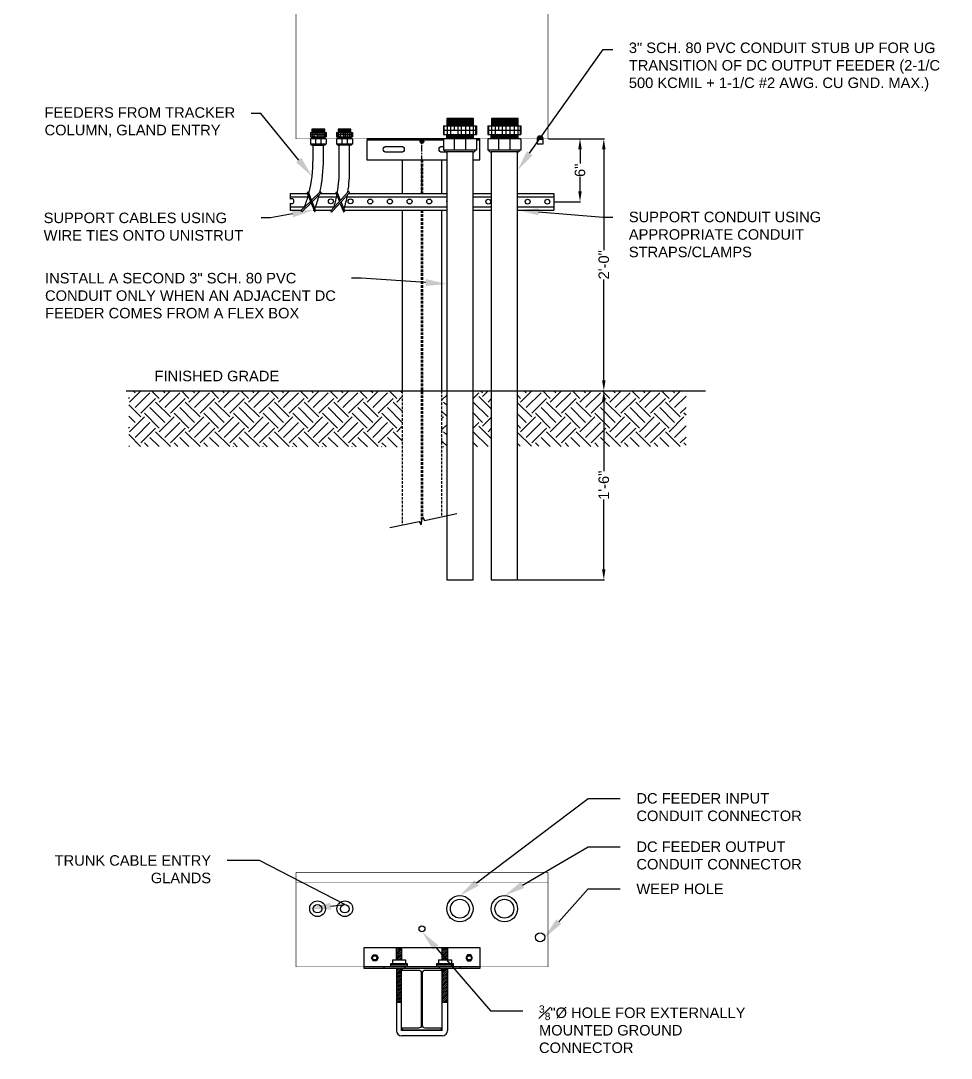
# Model space of a CAD drawing. Header units: feet. Extents: x -496 to 721, y -497 to 166.
# Drawn here: x 11.5 to 100.2, y 8.7 to 107.6 of the extents above; entities that cross this region are included whole.
import ezdxf
from ezdxf import colors
from ezdxf.entities.mleader import LeaderData, LeaderLine
from ezdxf.math import Vec2, Vec3

# ---------------------------------------------------------------- set-up
doc = ezdxf.new("R2010")
doc.units = ezdxf.units.FT
doc.header["$MEASUREMENT"] = 0
for name, pattern in [('CENTER', [2, 1.25, -0.25, 0.25, -0.25]), ('HIDDEN', [0.375, 0.25, -0.125]), ('HIDDEN2', [0.1875, 0.125, -0.0625])]:
    doc.linetypes.add(name, pattern=pattern)
for name, color, linetype in [('Cable Gland', 4, 'Continuous'), ('DC Homerun', 8, 'Continuous'), ('E-COMB-BOX', 42, 'Continuous'), ('E-COND', 3, 'Continuous'), ('E-DETL', 7, 'Continuous'), ('G-ANNO-TEXT', 1, 'Continuous'), ('G-TEXT', 7, 'Continuous'), ('S-BEAM', 7, 'Continuous'), ('S-BOLT', 93, 'Continuous'), ('S-ERTH', 9, 'Continuous'), ('S-POST', 7, 'Continuous'), ('S-STEL-ANGL', 3, 'Continuous'), ('tie wrap', 4, 'Continuous')]:
    doc.layers.add(name, color=color, linetype=linetype)
doc.styles.add('NEI-A', font='arial.ttf')
doc.dimstyles.new('NEI-A', dxfattribs={"dimtxt": 0.1, "dimasz": 0.125, "dimexe": 0.0625, "dimexo": 0.0625, "dimgap": 0.0625, "dimtad": 0, "dimtih": 1, "dimtoh": 1, "dimdec": 4, "dimzin": 3, "dimdsep": 46, "dimlunit": 4, "dimtxsty": 'NEI-A', "dimcen": 0, "dimadec": 0, "dimazin": 0, "dimtfac": 0.75, "dimtdec": 4, "dimtofl": 0, "dimtmove": 0, "dimatfit": 3, "dimfxl": 1, "dimfrac": 1, "dimtolj": 1, "dimtzin": 0, "dimarcsym": 0})

# ---------------------------------------------------------------- blocks, each defined once
blk = doc.blocks.new('BracketAngle_BottomView')
for p, q in [((81.537, 214.544), (70.537, 214.544)), ((72.412, 214.544), (72.412, 214.404)), ((74.412, 214.544), (74.412, 214.404)), ((77.662, 214.544), (77.662, 214.404)), ((79.662, 214.544), (79.662, 214.404))]:
    blk.add_line(p, q)
for points in [[(70.537, 216.404), (81.537, 216.404), (81.537, 214.404), (70.537, 214.404)], [(71.695, 215.678), (71.853, 215.404), (71.695, 215.13), (71.379, 215.13), (71.221, 215.404), (71.379, 215.678)], [(80.379, 215.678), (80.221, 215.404), (80.379, 215.13), (80.695, 215.13), (80.853, 215.404), (80.695, 215.678)]]:
    blk.add_lwpolyline(points, close=True)
for centre in [(71.537, 215.404), (80.537, 215.404)]:
    blk.add_circle(centre, 0.2)
blk = doc.blocks.new('*D39')
at = {"layer": 'Defpoints', "color": 0, "transparency": 16777216}
for p in [(61.735, 96.319), (62.283, 90.319), (64.79, 90.319)]:
    blk.add_point(p, dxfattribs=at)
at = {"layer": 'G-ANNO-TEXT', "color": 0, "lineweight": -2, "transparency": 16777216}
for p, q in [((61.797, 96.319), (64.852, 96.319)), ((64.79, 95.319), (64.79, 93.959)), ((64.79, 91.319), (64.79, 92.679)), ((62.346, 90.319), (64.852, 90.319))]:
    blk.add_line(p, q, dxfattribs=at)
at = {"layer": 'G-ANNO-TEXT', "color": 0, "transparency": 16777216}
for points in [[(64.623, 95.319), (64.956, 95.319), (64.79, 96.319)], [(64.623, 91.319), (64.956, 91.319), (64.79, 90.319)]]:
    blk.add_solid(points, dxfattribs=at)
at = {"layer": 'G-ANNO-TEXT', "color": 0, "transparency": 16777216, "insert": (64.79, 93.319), "char_height": 1, "attachment_point": 5, "rotation": 90, "style": 'NEI-A'}
blk.add_mtext('\\A1;6"', dxfattribs=at)
blk = doc.blocks.new('*D28')
at = {"layer": 'Defpoints', "color": 0, "transparency": 16777216}
for p in [(61.735, 96.319), (58.838, 72.319), (67.057, 72.319)]:
    blk.add_point(p, dxfattribs=at)
at = {"layer": 'G-ANNO-TEXT', "color": 0, "lineweight": -2, "transparency": 16777216}
for p, q in [((61.797, 96.319), (67.119, 96.319)), ((67.057, 95.319), (67.057, 85.719)), ((67.057, 73.319), (67.057, 82.919)), ((58.9, 72.319), (67.119, 72.319))]:
    blk.add_line(p, q, dxfattribs=at)
at = {"layer": 'G-ANNO-TEXT', "color": 0, "transparency": 16777216}
for points in [[(66.89, 95.319), (67.223, 95.319), (67.057, 96.319)], [(66.89, 73.319), (67.223, 73.319), (67.057, 72.319)]]:
    blk.add_solid(points, dxfattribs=at)
at = {"layer": 'G-ANNO-TEXT', "color": 0, "transparency": 16777216, "insert": (67.057, 84.319), "char_height": 1, "attachment_point": 5, "rotation": 90, "style": 'NEI-A'}
blk.add_mtext('\\A1;2\'-0"', dxfattribs=at)
blk = doc.blocks.new('*D40')
at = {"layer": 'Defpoints', "color": 0, "transparency": 16777216}
for p in [(58.838, 72.319), (58.838, 54.319), (67.057, 54.319)]:
    blk.add_point(p, dxfattribs=at)
at = {"layer": 'G-ANNO-TEXT', "color": 0, "lineweight": -2, "transparency": 16777216}
for p, q in [((58.9, 72.319), (67.119, 72.319)), ((67.057, 71.319), (67.057, 64.663)), ((67.057, 55.319), (67.057, 61.974)), ((58.9, 54.319), (67.119, 54.319))]:
    blk.add_line(p, q, dxfattribs=at)
at = {"layer": 'G-ANNO-TEXT', "color": 0, "transparency": 16777216}
for points in [[(66.89, 71.319), (67.223, 71.319), (67.057, 72.319)], [(66.89, 55.319), (67.223, 55.319), (67.057, 54.319)]]:
    blk.add_solid(points, dxfattribs=at)
at = {"layer": 'G-ANNO-TEXT', "color": 0, "transparency": 16777216, "insert": (67.057, 63.319), "char_height": 1, "attachment_point": 5, "rotation": 90, "style": 'NEI-A'}
blk.add_mtext('\\A1;1\'-6"', dxfattribs=at)

msp = doc.modelspace()

# ---------------------------------------------------------------- hatches: boundary and pattern name
at = {"layer": 'S-BOLT'}
h = msp.add_hatch(dxfattribs=at)
h.set_pattern_fill('ANSI31', color=256)
h.set_pattern_definition([(45, (28.2346, 88.43621), (-0.08838835, 0.08838835), [])])
h.paths.add_polyline_path([(47.297, 14.054), (47.797, 14.054), (47.797, 17.296), (47.297, 17.296)])
h.paths.add_polyline_path([(47.797, 19.256), (47.297, 19.256), (47.297, 18.094), (47.797, 18.094)])
h.paths.add_polyline_path([(51.672, 18.092), (52.172, 18.092), (52.172, 19.254), (51.672, 19.254)])
h.paths.add_polyline_path([(52.172, 17.296), (51.672, 17.296), (51.672, 14.054), (52.172, 14.054)])
at = {"layer": 'S-ERTH'}
h = msp.add_hatch(dxfattribs=at)
h.set_pattern_fill('EARTH', color=256, scale=8, angle=45)
h.set_pattern_definition([(45, (59.713, 84.3187), (2e-16, 2.82843), [2, -2]), (45, (59.1827, 84.849), (2e-16, 2.82843), [2, -2]), (45, (58.6523, 85.3793), (2e-16, 2.82843), [2, -2]), (135, (58.6523, 85.7329), (-2.82843, 4e-16), [2, -2]), (135, (59.1827, 86.2632), (-2.82843, 4e-16), [2, -2]), (135, (59.713, 86.7935), (-2.82843, 4e-16), [2, -2])])
h.paths.add_polyline_path([(47.86, 66.959), (47.86, 72.319), (21.802, 72.319), (21.802, 67.009)])
h = msp.add_hatch(dxfattribs=at)
h.set_pattern_fill('EARTH', color=256, scale=8, angle=45)
h.paths.add_polyline_path([(52.095, 72.319), (51.61, 72.319), (51.61, 66.94), (52.095, 66.94)])
h = msp.add_hatch(dxfattribs=at)
h.set_pattern_fill('EARTH', color=256, scale=8, angle=45)
h.paths.add_polyline_path([(56.338, 72.319), (54.604, 72.319), (54.604, 66.968), (56.338, 66.968)])
h = msp.add_hatch(dxfattribs=at)
h.set_pattern_fill('EARTH', color=256, scale=8, angle=45)
h.set_pattern_definition([(45, (102.618, 84.3187), (2e-16, 2.82843), [2, -2]), (45, (102.0877, 84.849), (2e-16, 2.82843), [2, -2]), (45, (101.5573, 85.3793), (2e-16, 2.82843), [2, -2]), (135, (101.5573, 85.7329), (-2.82843, 4e-16), [2, -2]), (135, (102.0877, 86.2632), (-2.82843, 4e-16), [2, -2]), (135, (102.618, 86.7935), (-2.82843, 4e-16), [2, -2])])
h.paths.add_polyline_path([(58.838, 72.319), (58.838, 67.027), (74.89, 67.009), (74.89, 72.319)])

# ---------------------------------------------------------------- linework, layer by layer
at = {"layer": 'Cable Gland'}
for p, q in [((54.152, 98.242), (52.107, 98.119)), ((54.646, 98.206), (52.107, 98.053)), ((54.646, 98.154), (52.107, 98.001)), ((54.646, 98.088), (52.107, 97.935)), ((54.646, 98.022), (52.107, 97.869)), ((54.646, 97.956), (52.107, 97.803)), ((54.646, 97.89), (52.107, 97.737)), ((54.646, 97.569), (54.646, 98.242)), ((58.391, 98.242), (56.346, 98.119)), ((58.885, 98.206), (56.346, 98.053)), ((58.885, 98.154), (56.346, 98.001)), ((58.885, 98.088), (56.346, 97.935)), ((58.885, 98.022), (56.346, 97.869)), ((58.885, 97.956), (56.346, 97.803)), ((58.885, 97.89), (56.346, 97.737)), ((58.885, 97.569), (58.885, 98.242)), ((39.105, 96.917), (40.605, 96.917)), ((39.105, 96.917), (39.105, 96.517)), ((39.125, 96.917), (39.125, 96.517)), ((40.239, 97.239), (39.26, 97.18)), ((40.476, 97.222), (39.26, 97.149)), ((40.476, 97.197), (39.26, 97.124)), ((40.476, 97.165), (39.26, 97.092)), ((40.476, 97.134), (39.26, 97.061)), ((40.476, 97.102), (39.26, 97.029)), ((40.476, 97.071), (39.26, 96.998)), ((40.476, 97.039), (39.26, 96.966)), ((40.476, 97.008), (39.26, 96.935)), ((39.267, 96.917), (39.267, 96.517)), ((39.429, 96.917), (39.429, 96.517)), ((40.476, 96.976), (39.442, 96.914)), ((39.592, 96.917), (39.592, 96.717)), ((39.754, 96.917), (39.754, 96.517)), ((39.916, 96.917), (39.916, 96.517)), ((40.476, 96.945), (40.017, 96.917)), ((40.107, 96.917), (40.107, 96.517)), ((40.299, 96.917), (40.299, 96.517)), ((40.466, 96.917), (40.466, 96.517)), ((40.476, 96.917), (40.476, 97.239)), ((40.569, 96.917), (40.569, 96.517)), ((40.605, 96.917), (40.605, 96.517)), ((41.605, 96.917), (43.105, 96.917)), ((41.605, 96.917), (41.605, 96.517)), ((41.625, 96.917), (41.625, 96.517)), ((42.739, 97.239), (41.76, 97.18)), ((42.976, 97.222), (41.76, 97.149)), ((42.976, 97.197), (41.76, 97.124)), ((42.976, 97.165), (41.76, 97.092)), ((42.976, 97.134), (41.76, 97.061)), ((42.976, 97.102), (41.76, 97.029)), ((42.976, 97.071), (41.76, 96.998)), ((42.976, 97.039), (41.76, 96.966)), ((42.976, 97.008), (41.76, 96.935)), ((41.767, 96.917), (41.767, 96.517)), ((41.929, 96.917), (41.929, 96.517)), ((42.976, 96.976), (41.942, 96.914)), ((42.092, 96.917), (42.092, 96.717)), ((42.254, 96.917), (42.254, 96.517)), ((42.416, 96.917), (42.416, 96.517)), ((42.976, 96.945), (42.517, 96.917)), ((42.607, 96.917), (42.607, 96.517)), ((42.799, 96.917), (42.799, 96.517)), ((42.966, 96.917), (42.966, 96.517)), ((42.976, 96.917), (42.976, 97.239)), ((43.069, 96.917), (43.069, 96.517)), ((43.105, 96.917), (43.105, 96.517)), ((51.782, 97.569), (54.916, 97.569)), ((51.782, 97.569), (51.782, 96.733)), ((51.782, 97.151), (54.916, 97.151)), ((51.823, 97.569), (51.823, 96.733)), ((54.646, 97.824), (52.107, 97.671)), ((54.646, 97.758), (52.107, 97.606)), ((52.121, 97.569), (52.121, 96.733)), ((52.46, 97.569), (52.46, 96.733)), ((54.646, 97.692), (52.486, 97.562)), ((52.799, 97.569), (52.799, 97.151)), ((53.138, 97.569), (53.138, 96.733)), ((53.477, 97.569), (53.477, 96.733)), ((54.646, 97.626), (53.688, 97.569)), ((53.877, 97.569), (53.877, 96.733)), ((54.277, 97.569), (54.277, 96.733)), ((54.627, 97.569), (54.627, 96.733)), ((54.648, 96.319), (54.648, 97.071)), ((54.842, 97.569), (54.842, 96.733)), ((54.916, 97.569), (54.916, 96.733)), ((56.021, 97.569), (59.155, 97.569)), ((56.021, 97.569), (56.021, 96.733)), ((56.021, 97.151), (59.155, 97.151)), ((56.062, 97.569), (56.062, 96.733)), ((58.885, 97.824), (56.346, 97.671)), ((58.885, 97.758), (56.346, 97.606)), ((56.36, 97.569), (56.36, 96.733)), ((56.699, 97.569), (56.699, 96.733)), ((58.885, 97.692), (56.724, 97.562)), ((57.038, 97.569), (57.038, 97.151)), ((57.376, 97.569), (57.376, 96.733)), ((57.716, 97.569), (57.716, 96.733)), ((58.885, 97.626), (57.926, 97.569)), ((58.115, 97.569), (58.115, 96.733)), ((58.515, 97.569), (58.515, 96.733)), ((58.866, 97.569), (58.866, 96.733)), ((58.887, 96.319), (58.887, 97.071)), ((59.081, 97.569), (59.081, 96.733)), ((59.155, 97.569), (59.155, 96.733)), ((39.105, 96.717), (40.605, 96.717)), ((39.105, 96.517), (40.605, 96.517)), ((39.105, 96.319), (39.105, 95.799)), ((40.605, 96.319), (39.105, 96.319)), ((39.551, 96.518), (39.253, 96.5)), ((39.253, 96.319), (39.253, 96.517)), ((40.477, 96.511), (39.253, 96.437)), ((39.939, 96.51), (39.253, 96.468)), ((40.477, 96.479), (39.253, 96.405)), ((40.477, 96.447), (39.253, 96.374)), ((40.477, 96.416), (39.253, 96.342)), ((40.477, 96.384), (39.386, 96.319)), ((39.592, 96.319), (39.592, 95.799)), ((40.477, 96.353), (39.911, 96.319)), ((40.107, 96.319), (40.107, 95.799)), ((40.477, 96.319), (40.477, 96.679)), ((40.605, 96.319), (40.605, 95.799)), ((41.605, 96.717), (43.105, 96.717)), ((41.605, 96.517), (43.105, 96.517)), ((41.605, 96.319), (41.605, 95.799)), ((43.105, 96.319), (41.605, 96.319)), ((42.051, 96.518), (41.753, 96.5)), ((41.753, 96.319), (41.753, 96.517)), ((42.977, 96.511), (41.753, 96.437)), ((42.439, 96.51), (41.753, 96.468)), ((42.977, 96.479), (41.753, 96.405)), ((42.977, 96.447), (41.753, 96.374)), ((42.977, 96.416), (41.753, 96.342)), ((42.977, 96.384), (41.886, 96.319)), ((42.092, 96.319), (42.092, 95.799)), ((42.977, 96.353), (42.411, 96.319)), ((42.607, 96.319), (42.607, 95.799)), ((42.977, 96.319), (42.977, 96.679)), ((43.105, 96.319), (43.105, 95.799)), ((51.782, 96.733), (54.916, 96.733)), ((51.782, 96.319), (51.782, 95.233)), ((54.916, 96.319), (51.782, 96.319)), ((52.715, 96.735), (52.092, 96.698)), ((52.092, 96.319), (52.092, 96.733)), ((54.648, 96.72), (52.092, 96.566)), ((53.525, 96.718), (52.092, 96.632)), ((54.648, 96.654), (52.092, 96.5)), ((54.648, 96.588), (52.092, 96.434)), ((54.648, 96.522), (52.092, 96.368)), ((54.648, 96.456), (52.37, 96.319)), ((52.799, 96.319), (52.799, 95.233)), ((54.648, 96.39), (53.466, 96.319)), ((53.877, 96.319), (53.877, 95.233)), ((54.916, 96.319), (54.916, 95.233)), ((56.021, 96.733), (59.155, 96.733)), ((56.021, 96.319), (56.021, 95.233)), ((59.155, 96.319), (56.021, 96.319)), ((56.954, 96.735), (56.331, 96.698)), ((56.331, 96.319), (56.331, 96.733)), ((58.887, 96.72), (56.331, 96.566)), ((57.764, 96.718), (56.331, 96.632)), ((58.887, 96.654), (56.331, 96.5)), ((58.887, 96.588), (56.331, 96.434)), ((58.887, 96.522), (56.331, 96.368)), ((58.887, 96.456), (56.609, 96.319)), ((57.038, 96.319), (57.038, 95.233)), ((58.887, 96.39), (57.704, 96.319)), ((58.115, 96.319), (58.115, 95.233)), ((59.155, 96.319), (59.155, 95.233)), ((40.605, 95.799), (39.105, 95.799)), ((40.461, 95.724), (39.249, 95.724)), ((43.105, 95.799), (41.605, 95.799)), ((42.961, 95.724), (41.749, 95.724)), ((54.916, 95.233), (51.782, 95.233)), ((54.615, 95.076), (52.084, 95.076)), ((59.155, 95.233), (56.021, 95.233)), ((58.853, 95.076), (56.322, 95.076))]:
    msp.add_line(p, q, dxfattribs=at)
for points in [[(54.646, 98.242), (52.107, 98.242), (52.107, 97.569)], [(58.885, 98.242), (56.346, 98.242), (56.346, 97.569)], [(40.476, 97.239), (39.26, 97.239), (39.26, 96.917)], [(42.976, 97.239), (41.76, 97.239), (41.76, 96.917)]]:
    msp.add_lwpolyline(points, dxfattribs=at)
for centre, radius in [((39.792, 22.976), 0.75), ((42.39, 22.976), 0.75), ((39.792, 22.976), 0.404), ((42.39, 22.976), 0.404)]:
    msp.add_circle(centre, radius, dxfattribs=at)
for centre, radius, start, end in [((39.262, 95.88), 0.157, 211.11236, 265.27652), ((40.44, 95.887), 0.164, 277.1817, 327.77818), ((41.762, 95.88), 0.157, 211.11236, 265.27652), ((42.94, 95.887), 0.164, 277.1817, 327.77818), ((52.111, 95.403), 0.328, 211.11236, 265.27652), ((54.572, 95.416), 0.343, 277.1817, 327.77818), ((56.349, 95.403), 0.328, 211.11236, 265.27652), ((58.81, 95.416), 0.343, 277.1817, 327.77818)]:
    msp.add_arc(centre, radius, start, end, dxfattribs=at)
at = {"layer": 'DC Homerun'}
for points in [[(38.967, 91.12, 0.060293), (39.362, 94.387), (39.362, 95.724), (40.347, 95.724)], [(40.009, 91.227, 0.053486), (40.347, 94.387), (40.347, 95.724)], [(41.674, 91.165, 0.040324), (41.862, 93.494), (41.862, 95.724)], [(42.683, 91.221, 0.036141), (42.847, 93.494), (42.847, 95.724)], [(39.539, 89.664, 0.02615), (39.943, 90.96, 0.02615)], [(42.321, 89.62, 0.026488), (42.638, 90.958, 0.026488)], [(38.539, 89.806, 0.023793), (38.904, 90.888)], [(41.332, 89.754, 0.024802), (41.625, 90.908)]]:
    msp.add_lwpolyline(points, format="xyb", dxfattribs=at)
at = {"layer": 'E-COMB-BOX', "color": 0, "const_width": 0.05}
msp.add_lwpolyline([(37.735, 96.319), (61.735, 96.319), (61.735, 126.319), (37.735, 126.319)], close=True, dxfattribs=at)
for points in [[(61.735, 26.436), (37.735, 26.436)], [(37.735, 17.436), (61.735, 17.436), (61.735, 26.436)], [(61.735, 25.436), (37.735, 25.436)]]:
    msp.add_lwpolyline(points, dxfattribs=at)
at = {"layer": 'E-COMB-BOX', "const_width": 0.05}
msp.add_lwpolyline([(37.735, 26.436), (37.735, 17.436)], dxfattribs=at)
at = {"layer": 'E-COMB-BOX'}
for centre, radius in [((49.735, 21.061), 0.281), ((60.997, 20.252), 0.438)]:
    msp.add_circle(centre, radius, dxfattribs=at)
at = {"layer": 'E-COND', "color": 7, "linetype": 'HIDDEN2'}
for p, q in [((49.575, 96.093), (49.575, 96.186)), ((49.894, 96.093), (49.894, 96.186))]:
    msp.add_line(p, q, dxfattribs=at)
at = {"layer": 'E-COND'}
msp.add_lwpolyline([(52.099, 54.319), (54.599, 54.319), (54.599, 95.076), (52.099, 95.076)], close=True, dxfattribs=at)
at = {"layer": 'E-DETL', "color": 3}
for p, q in [((49.628, 95.907), (49.628, 95.987)), ((49.841, 95.907), (49.628, 95.907)), ((49.684, 95.907), (49.684, 95.987)), ((49.785, 95.907), (49.785, 95.987)), ((49.841, 95.907), (49.841, 95.987)), ((60.7, 96.289), (61.294, 96.289)), ((60.789, 96.527), (61.205, 96.527))]:
    msp.add_line(p, q, dxfattribs=at)
at = {"layer": 'E-DETL', "color": 9}
for p, q in [((60.788, 96.348), (61.204, 96.348)), ((60.789, 96.497), (61.205, 96.497)), ((60.789, 96.467), (61.205, 96.467)), ((60.818, 96.363), (61.174, 96.363)), ((60.818, 96.334), (61.174, 96.334)), ((60.819, 96.512), (61.175, 96.512)), ((60.819, 96.482), (61.175, 96.482)), ((60.819, 96.452), (61.175, 96.452))]:
    msp.add_line(p, q, dxfattribs=at)
at = {"layer": 'E-DETL', "color": 3}
msp.add_lwpolyline([(49.509, 96.292), (49.96, 96.292), (49.96, 96.319), (49.509, 96.319)], close=True, dxfattribs=at)
for points in [[(49.934, 96.292), (49.934, 96.186), (49.535, 96.186), (49.535, 96.292)], [(61.294, 96.319), (60.7, 96.319), (60.7, 95.844), (61.294, 95.844), (61.294, 96.319)], [(60.741, 96.435), (61.253, 96.435), (61.253, 96.378), (61.177, 96.378), (61.177, 96.397), (61.035, 96.397), (61.035, 96.378), (60.959, 96.378), (60.959, 96.397), (60.817, 96.397), (60.817, 96.378), (60.741, 96.378), (60.741, 96.435)], [(60.789, 96.527), (60.839, 96.616), (61.155, 96.616), (61.205, 96.527)]]:
    msp.add_lwpolyline(points, dxfattribs=at)
msp.add_lwpolyline([(49.562, 96.093), (49.907, 96.093), (49.907, 96.013, -0.414214), (49.881, 95.987), (49.589, 95.987, -0.414214), (49.562, 96.013)], format="xyb", close=True, dxfattribs=at)
at = {"layer": 'E-DETL', "flags": 128}
for points in [[(60.788, 96.378), (60.818, 96.363), (60.788, 96.348), (60.818, 96.334), (60.788, 96.319)], [(60.789, 96.437), (60.819, 96.452), (60.789, 96.467), (60.819, 96.482), (60.789, 96.497), (60.819, 96.512), (60.789, 96.527)], [(61.205, 96.437), (61.175, 96.452), (61.205, 96.467), (61.175, 96.482), (61.205, 96.497), (61.175, 96.512), (61.205, 96.527)], [(61.205, 96.378), (61.175, 96.363), (61.205, 96.348), (61.175, 96.334), (61.205, 96.319)]]:
    msp.add_lwpolyline(points, dxfattribs=at)
at = {"layer": 'G-TEXT', "flags": 128}
msp.add_lwpolyline([(46.686, 59.278), (49.481, 59.869), (49.675, 59.559), (49.777, 60.282), (49.971, 59.972), (53.064, 60.626)], dxfattribs=at)
msp.add_lwpolyline([(47.86, 11.431), (51.61, 11.431), (51.61, 11.596), (50.049, 11.596, -0.414214), (49.799, 11.846), (49.799, 16.881, -0.414214), (50.049, 17.131), (51.61, 17.131), (51.61, 17.296), (47.86, 17.296), (47.86, 17.131), (49.42, 17.131, -0.414214), (49.67, 16.881), (49.67, 11.846, -0.414214), (49.42, 11.596), (47.86, 11.596), (47.86, 11.431)], format="xyb", dxfattribs=at)
at = {"layer": 'S-BEAM'}
for p, q in [((47.86, 94.319), (47.86, 91.106)), ((47.86, 89.531), (47.86, 72.319)), ((51.61, 89.506), (51.61, 72.319))]:
    msp.add_line(p, q, dxfattribs=at)
at = {"layer": 'S-BEAM', "linetype": 'HIDDEN'}
for p, q in [((49.67, 89.506), (49.67, 59.566)), ((49.799, 89.506), (49.799, 60.247)), ((47.86, 72.319), (47.86, 59.526)), ((51.61, 72.319), (51.61, 60.319))]:
    msp.add_line(p, q, dxfattribs=at)
at = {"layer": 'S-BOLT'}
for p, q in [((46.931, 18.094), (48.163, 18.094)), ((46.931, 18.094), (46.931, 17.766)), ((48.163, 18.094), (48.163, 17.766)), ((51.306, 18.092), (52.538, 18.092)), ((51.306, 18.092), (51.306, 17.764)), ((52.538, 18.092), (52.538, 17.764)), ((47.401, 17.766), (47.244, 17.601)), ((47.297, 17.296), (47.297, 11.366)), ((47.547, 17.766), (47.389, 17.601)), ((47.797, 11.366), (47.797, 17.296)), ((51.776, 17.764), (51.619, 17.599)), ((51.672, 11.366), (51.672, 17.296)), ((51.922, 17.764), (51.764, 17.599)), ((52.172, 17.296), (52.172, 11.366)), ((51.672, 11.366), (47.797, 11.366)), ((51.672, 10.866), (47.797, 10.866))]:
    msp.add_line(p, q, dxfattribs=at)
for points in [[(47.297, 18.094), (47.297, 19.256), (47.797, 19.256), (47.797, 18.094)], [(51.672, 18.092), (51.672, 19.254), (52.172, 19.254), (52.172, 18.092)], [(48.325, 17.766), (48.325, 17.436), (46.769, 17.436), (46.769, 17.766)], [(46.769, 17.766), (48.325, 17.766)], [(48.325, 17.601), (46.769, 17.601)], [(47.297, 17.296), (47.797, 17.296)], [(52.7, 17.764), (52.7, 17.434), (51.144, 17.434), (51.144, 17.764)], [(51.144, 17.764), (52.7, 17.764)], [(52.7, 17.599), (51.144, 17.599)], [(51.672, 17.296), (52.172, 17.296)], [(47.797, 14.054), (47.297, 14.054)], [(52.172, 14.054), (51.672, 14.054)]]:
    msp.add_lwpolyline(points, dxfattribs=at)
for centre, start, end in [((47.797, 11.366), 180, 270), ((51.672, 11.366), 270, 0)]:
    msp.add_arc(centre, 0.5, start, end, dxfattribs=at)
at = {"layer": 'S-ERTH'}
msp.add_line((21.564, 72.319), (76.744, 72.319), dxfattribs=at)
at = {"layer": 'S-POST', "linetype": 'CENTER', "ltscale": 0.5}
msp.add_line((49.735, 91.106), (49.735, 96.315), dxfattribs=at)
at = {"layer": 'S-POST', "linetype": 'HIDDEN'}
for p, q in [((49.67, 94.315), (49.67, 91.106)), ((49.799, 94.315), (49.799, 91.106))]:
    msp.add_line(p, q, dxfattribs=at)
at = {"layer": 'S-POST'}
msp.add_line((51.61, 94.315), (51.61, 91.106), dxfattribs=at)
at = {"layer": 'S-STEL-ANGL'}
for p, q in [((51.782, 96.179), (44.495, 96.179)), ((55.235, 96.179), (54.916, 96.179)), ((37.186, 91.106), (38.818, 91.106)), ((40.094, 91.106), (41.542, 91.106)), ((42.775, 91.106), (52.099, 91.106)), ((54.599, 91.106), (56.338, 91.106)), ((37.186, 90.791), (38.876, 90.791)), ((39.899, 90.791), (41.601, 90.791)), ((42.606, 90.791), (52.099, 90.791)), ((54.599, 90.791), (56.338, 90.791)), ((58.838, 90.791), (62.283, 90.791)), ((37.186, 89.846), (38.555, 89.846)), ((37.186, 89.531), (38.255, 89.531)), ((39.369, 89.531), (39.583, 89.531)), ((39.591, 89.531), (41.127, 89.531)), ((39.605, 89.846), (41.36, 89.846)), ((42.358, 89.531), (52.099, 89.531)), ((42.385, 89.846), (52.099, 89.846)), ((54.599, 89.846), (56.338, 89.846)), ((54.599, 89.531), (56.338, 89.531))]:
    msp.add_line(p, q, dxfattribs=at)
for points in [[(54.599, 94.319), (55.235, 94.319), (55.235, 96.319), (44.494, 96.319)], [(44.495, 96.179), (44.499, 94.319)], [(44.499, 94.319), (52.099, 94.319)], [(37.186, 91.106), (37.186, 90.58)], [(58.838, 91.106), (62.283, 91.106)], [(62.283, 91.106), (62.283, 89.531)], [(37.186, 90.178), (37.186, 89.531)], [(58.838, 89.846), (62.283, 89.846)], [(58.838, 89.531), (62.283, 89.531)]]:
    msp.add_lwpolyline(points, dxfattribs=at)
msp.add_lwpolyline([(47.77, 95.037), (46.333, 95.037, -1), (46.333, 95.6), (47.77, 95.6, -1)], format="xyb", close=True, dxfattribs=at)
msp.add_lwpolyline([(52.099, 95.037), (51.641, 95.037, -1), (51.641, 95.6), (51.782, 95.6)], format="xyb", dxfattribs=at)
for centre in [(41.059, 90.364), (42.934, 90.364), (44.808, 90.349), (46.683, 90.349), (48.557, 90.349), (50.432, 90.349), (56.055, 90.334), (59.804, 90.329), (61.679, 90.334)]:
    msp.add_circle(centre, 0.236, dxfattribs=at)
msp.add_arc((52.306, 90.334), 0.236, 151.24954, 208.75046, dxfattribs=at)
at = {"layer": 'tie wrap'}
msp.add_line((38.277, 89.383), (38.21, 89.454), dxfattribs=at)
for points in [[(39.602, 89.504), (38.928, 91.221, 0.414214), (38.894, 91.23), (38.811, 91.181, 0.414214), (38.802, 91.147), (39.484, 89.416, 0.531561), (39.525, 89.408), (39.596, 89.477, 0.305497)], [(41.185, 89.383), (42.832, 91.168, 0.414214), (42.828, 91.203), (42.752, 91.262, 0.414214), (42.717, 91.258), (41.048, 89.445, 0.519253), (41.06, 89.406), (41.157, 89.375, 0.316436)]]:
    msp.add_lwpolyline(points, format="xyb", close=True, dxfattribs=at)
for points in [[(39.282, 90.32), (40.149, 91.159, 0.417457), (40.147, 91.195), (40.075, 91.259, 0.410977), (40.04, 91.258), (39.223, 90.468)], [(41.973, 90.45), (41.645, 91.235, 0.414214), (41.611, 91.244), (41.528, 91.196, 0.414214), (41.519, 91.161), (41.866, 90.334)], [(41.927, 90.188), (42.264, 89.386, 0.531561), (42.305, 89.378), (42.376, 89.447, 0.305497), (42.382, 89.474), (42.034, 90.304)]]:
    msp.add_lwpolyline(points, format="xyb", dxfattribs=at)
for points in [[(39.112, 90.36), (38.21, 89.488)], [(38.313, 89.383), (39.17, 90.212)]]:
    msp.add_lwpolyline(points, dxfattribs=at)
for centre, start, end in [((38.228, 89.471), 137.5768, 223.37864), ((38.295, 89.4), 223.37864, 317.5768)]:
    msp.add_arc(centre, 0.025, start, end, dxfattribs=at)

# ---------------------------------------------------------------- block references
at = {"layer": 'S-STEL-ANGL'}
msp.add_blockref('BracketAngle_BottomView', (-26.302, -197.108), dxfattribs=at)

# ---------------------------------------------------------------- dimensions: what is measured, and where the dimension line sits
at = {"layer": 'G-ANNO-TEXT'}
for base, p1, p2, picture, middle in [((64.79, 90.319), (61.735, 96.319), (62.283, 90.319), '*D39', (64.79, 93.319)), ((67.057, 54.319), (58.838, 72.319), (58.838, 54.319), '*D40', (67.057, 63.319))]:
    dim = msp.add_linear_dim(base=base, p1=p1, p2=p2, angle=90, dimstyle='NEI-A', override={"dimtxt": 1, "dimasz": 1, "dimdec": 0}, dxfattribs=at)
    dim.commit()
    dim.dimension.update_dxf_attribs({"geometry": picture, "text_midpoint": middle, "text_rotation": 90})

# ---------------------------------------------------------------- leaders
ml = msp.add_multileader_mtext('Standard', dxfattribs=at)
ml.set_content('\\pxt3.00005;TRUNK CABLE ENTRY GLANDS ', color=256, style='NEI-A')
ml.set_leader_properties()
ml.build(insert=Vec2(0, 0))
ml.multileader.update_dxf_attribs({"dogleg_length": 3.071, "arrow_head_size": 2})
ctx = ml.context
ctx.base_point, ctx.char_height, ctx.arrow_head_size, ctx.landing_gap_size, ctx.plane_origin = Vec3(101.086, 27.567), 1, 2, 1.536, Vec3(887.765, -510.452)
ctx.text_align_type = 2
notes = []
notes.append((ctx, [(1, (1, 1, 0), (122.09, 27.567), (-1, 0), 3.071, [(0, [(126.876, 22.976), (130.224, 23.38)], 0, [])])]))
ctx.mtext.insert, ctx.mtext.width, ctx.mtext.alignment, ctx.mtext.flow_direction = Vec3(117.482, 28.076), 17.63074, 3, 5
ctx.mtext.has_bg_fill, ctx.mtext.bg_color, ctx.mtext.bg_scale_factor, ctx.mtext.bg_transparency, ctx.mtext.use_window_bg_color = 1, -1073741824, 1.5, 0, 1
for ctx, leaders in notes:
    for number, flags, end, landing, length, lines in leaders:
        leader = LeaderData()
        leader.index, (leader.has_last_leader_line, leader.has_dogleg_vector, leader.attachment_direction) = number, flags
        leader.last_leader_point, leader.dogleg_vector, leader.dogleg_length = Vec3(end), Vec3(landing), length
        for number, points, colour, breaks in lines:
            line = LeaderLine()
            line.index, line.vertices, line.color, line.breaks = number, Vec3.list(points), colors.encode_raw_color(colour), breaks
            leader.lines.append(line)
        ctx.leaders.append(leader)

# ---------------------------------------------------------------- next in the draw order: texts
at = {"layer": 'G-ANNO-TEXT', "insert": (24.262, 74.224), "char_height": 1, "width": 11.81082, "attachment_point": 1, "style": 'NEI-A', "bg_fill": 3, "box_fill_scale": 1.5, "bg_fill_color": 256, "bg_fill_transparency": 0}
msp.add_mtext('\\pt3.00005;FINISHED GRADE', dxfattribs=at)

# ---------------------------------------------------------------- next in the draw order: leaders
at = {"layer": 'G-ANNO-TEXT'}
ml = msp.add_multileader_mtext('Standard', dxfattribs=at)
ml.set_content('\\pxql,t3.00005;3" SCH. 80 PVC CONDUIT STUB UP FOR UG TRANSITION OF DC OUTPUT FEEDER (2-1/C 500 KCMIL + 1-1/C #2 AWG. CU GND. MAX.)', color=256, style='NEI-A')
ml.set_leader_properties()
ml.build(insert=Vec2(0, 0))
ml.multileader.update_dxf_attribs({"dogleg_length": 3.071, "arrow_head_size": 2})
ctx = ml.context
ctx.base_point, ctx.char_height, ctx.arrow_head_size, ctx.landing_gap_size, ctx.plane_origin = Vec3(67.906, 104.842), 1, 2, 1.536, Vec3(851.052, -446.635)
notes = []
notes.append((ctx, [(0, (1, 1, 0), (67.006, 104.842), (1, 0), 0.9, [(1, [(58.838, 93.311)], 0, [])])]))
ctx.mtext.insert, ctx.mtext.width, ctx.mtext.flow_direction = Vec3(69.442, 105.489), 29.60345, 5
ctx.mtext.has_bg_fill, ctx.mtext.bg_color, ctx.mtext.bg_scale_factor, ctx.mtext.bg_transparency, ctx.mtext.use_window_bg_color = 1, -1073741824, 1.5, 0, 1
ml = msp.add_multileader_mtext('Standard', dxfattribs=at)
ml.set_content('\\pxql,t3.00005;FEEDERS FROM TRACKER COLUMN, GLAND ENTRY', color=256, style='NEI-A')
ml.set_leader_properties()
ml.build(insert=Vec2(0, 0))
ml.multileader.update_dxf_attribs({"dogleg_length": 3.071, "arrow_head_size": 2})
ctx = ml.context
ctx.base_point, ctx.char_height, ctx.arrow_head_size, ctx.landing_gap_size, ctx.plane_origin = Vec3(12.375, 98.724), 1, 2, 1.536, Vec3(804.999, -443.316)
ctx.text_align_type = 2
notes.append((ctx, [(1, (1, 1, 0), (34.376, 98.724), (-1, 0), 0.9, [(1, [(39.263, 92.742)], 0, [])])]))
ctx.mtext.insert, ctx.mtext.width, ctx.mtext.alignment, ctx.mtext.flow_direction = Vec3(31.941, 99.322), 18.15461, 3, 5
ctx.mtext.has_bg_fill, ctx.mtext.bg_color, ctx.mtext.bg_scale_factor, ctx.mtext.bg_transparency, ctx.mtext.use_window_bg_color = 1, -1073741824, 1.5, 0, 1
ml = msp.add_multileader_mtext('Standard', dxfattribs=at)
ml.set_content('\\pxql,t3.00005;SUPPORT CABLES USING WIRE TIES ONTO UNISTRUT', color=256, style='NEI-A')
ml.set_leader_properties()
ml.build(insert=Vec2(0, 0))
ml.multileader.update_dxf_attribs({"dogleg_length": 3.071, "arrow_head_size": 2})
ctx = ml.context
ctx.base_point, ctx.char_height, ctx.arrow_head_size, ctx.landing_gap_size, ctx.plane_origin = Vec3(12.375, 88.779), 1, 2, 1.536, Vec3(797.063, -456.958)
ctx.text_align_type = 2
notes.append((ctx, [(1, (1, 1, 0), (35.316, 88.779), (-1, 0), 0.9, [(1, [(39.369, 89.531)], 0, [])])]))
ctx.mtext.insert, ctx.mtext.width, ctx.mtext.defined_height, ctx.mtext.alignment, ctx.mtext.flow_direction = Vec3(32.88, 89.288), 19.17953, 2.038, 3, 5
ctx.mtext.has_bg_fill, ctx.mtext.bg_color, ctx.mtext.bg_scale_factor, ctx.mtext.bg_transparency, ctx.mtext.use_window_bg_color = 1, -1073741824, 1.5, 0, 1
ml = msp.add_multileader_mtext('Standard', dxfattribs=at)
ml.set_content('\\pxql,t3.00005;INSTALL A SECOND 3" SCH. 80 PVC CONDUIT ONLY WHEN AN ADJACENT DC FEEDER COMES FROM A FLEX BOX', color=256, style='NEI-A')
ml.set_leader_properties()
ml.build(insert=Vec2(0, 0))
ml.multileader.update_dxf_attribs({"dogleg_length": 3.071, "arrow_head_size": 2})
ctx = ml.context
ctx.base_point, ctx.char_height, ctx.arrow_head_size, ctx.landing_gap_size, ctx.plane_origin = Vec3(12.375, 83.038), 1, 2, 1.536, Vec3(851.052, -461.542)
ctx.text_align_type = 2
notes.append((ctx, [(1, (1, 1, 0), (43.93, 83.038), (-1, 0), 0.9, [(1, [(52.099, 82.492)], 0, [])])]))
ctx.mtext.insert, ctx.mtext.width, ctx.mtext.alignment, ctx.mtext.flow_direction = Vec3(41.495, 83.546), 27.66348, 3, 5
ctx.mtext.has_bg_fill, ctx.mtext.bg_color, ctx.mtext.bg_scale_factor, ctx.mtext.bg_transparency, ctx.mtext.use_window_bg_color = 1, -1073741824, 1.5, 0, 1
ml = msp.add_multileader_mtext('Standard', dxfattribs=at)
ml.set_content('\\pxt3.00005;TRUNK CABLE ENTRY GLANDS ', color=256, style='NEI-A')
ml.set_leader_properties()
ml.build(insert=Vec2(0, 0))
ml.multileader.update_dxf_attribs({"dogleg_length": 3.071, "arrow_head_size": 2})
ctx = ml.context
ctx.base_point, ctx.char_height, ctx.arrow_head_size, ctx.landing_gap_size, ctx.plane_origin = Vec3(13.253, 27.567), 1, 2, 1.536, Vec3(799.931, -510.452)
ctx.text_align_type = 2
notes.append((ctx, [(1, (1, 1, 0), (34.256, 27.567), (-1, 0), 3.071, [(0, [(39.042, 22.976), (42.39, 23.38)], 0, [])])]))
ctx.mtext.insert, ctx.mtext.width, ctx.mtext.alignment, ctx.mtext.flow_direction = Vec3(29.649, 28.076), 17.63074, 3, 5
ctx.mtext.has_bg_fill, ctx.mtext.bg_color, ctx.mtext.bg_scale_factor, ctx.mtext.bg_transparency, ctx.mtext.use_window_bg_color = 1, -1073741824, 1.5, 0, 1
ml = msp.add_multileader_mtext('Standard', dxfattribs=at)
ml.set_content('\\pxql,t3.00005;WEEP HOLE', color=256, style='NEI-A')
ml.set_leader_properties()
ml.build(insert=Vec2(0, 0))
ml.multileader.update_dxf_attribs({"dogleg_length": 3.071, "arrow_head_size": 2})
ctx = ml.context
ctx.base_point, ctx.char_height, ctx.arrow_head_size, ctx.landing_gap_size, ctx.plane_origin = Vec3(68.627, 24.86), 1, 2, 1.536, Vec3(810.697, -517.679)
notes.append((ctx, [(0, (1, 1, 0), (65.556, 24.86), (1, 0), 3.071, [(1, [(61.435, 20.252)], 0, [])])]))
ctx.mtext.insert, ctx.mtext.width, ctx.mtext.flow_direction = Vec3(70.163, 25.369), 8.24124, 5
ctx.mtext.has_bg_fill, ctx.mtext.bg_color, ctx.mtext.bg_scale_factor, ctx.mtext.bg_transparency, ctx.mtext.use_window_bg_color = 1, -1073741824, 1.5, 0, 1
for ctx, leaders in notes:
    for number, flags, end, landing, length, lines in leaders:
        leader = LeaderData()
        leader.index, (leader.has_last_leader_line, leader.has_dogleg_vector, leader.attachment_direction) = number, flags
        leader.last_leader_point, leader.dogleg_vector, leader.dogleg_length = Vec3(end), Vec3(landing), length
        for number, points, colour, breaks in lines:
            line = LeaderLine()
            line.index, line.vertices, line.color, line.breaks = number, Vec3.list(points), colors.encode_raw_color(colour), breaks
            leader.lines.append(line)
        ctx.leaders.append(leader)

# ---------------------------------------------------------------- next in the draw order: linework, layer by layer
at = {"layer": 'S-STEL-ANGL'}
msp.add_arc((37.31, 90.379), 0.236, 238.17916, 121.82084, dxfattribs=at)

# ---------------------------------------------------------------- next in the draw order: dimensions: what is measured, and where the dimension line sits
at = {"layer": 'G-ANNO-TEXT'}
dim = msp.add_linear_dim(base=(67.057, 72.319), p1=(61.735, 96.319), p2=(58.838, 72.319), angle=90, dimstyle='NEI-A', override={"dimtxt": 1, "dimasz": 1, "dimdec": 0}, dxfattribs=at)
dim.commit()
dim.dimension.update_dxf_attribs({"geometry": '*D28', "text_midpoint": (67.057, 84.319), "text_rotation": 90})

# ---------------------------------------------------------------- next in the draw order: leaders
ml = msp.add_multileader_mtext('Standard', dxfattribs=at)
ml.set_content('\\pxql,t3.00005;DC FEEDER OUTPUT  CONDUIT CONNECTOR', color=256, style='NEI-A')
ml.set_leader_properties()
ml.build(insert=Vec2(0, 0))
ml.multileader.update_dxf_attribs({"dogleg_length": 3.071, "arrow_head_size": 2})
ctx = ml.context
ctx.base_point, ctx.char_height, ctx.arrow_head_size, ctx.landing_gap_size, ctx.plane_origin = Vec3(68.627, 28.875), 1, 2, 1.536, Vec3(854.513, -510.273)
notes = []
notes.append((ctx, [(0, (1, 1, 0), (65.556, 28.875), (1, 0), 3.071, [(1, [(57.588, 24.225)], 0, [])])]))
ctx.mtext.insert, ctx.mtext.width, ctx.mtext.flow_direction = Vec3(70.163, 29.383), 16.05215, 5
ctx.mtext.has_bg_fill, ctx.mtext.bg_color, ctx.mtext.bg_scale_factor, ctx.mtext.bg_transparency, ctx.mtext.use_window_bg_color = 1, -1073741824, 1.5, 0, 1
ml = msp.add_multileader_mtext('Standard', dxfattribs=at)
ml.set_content('\\A1;{\\H0.7x;\\S3#8;\\H1.42857x;"%%C HOLE FOR EXTERNALLY MOUNTED GROUND CONNECTOR}', color=256, style='NEI-A')
ml.set_leader_properties()
ml.build(insert=Vec2(0, 0))
ml.multileader.update_dxf_attribs({"dogleg_length": 3.071, "arrow_head_size": 2})
ctx = ml.context
ctx.base_point, ctx.char_height, ctx.arrow_head_size, ctx.landing_gap_size, ctx.plane_origin = Vec3(59.349, 13.258), 1, 2, 1.536, Vec3(747.828, -517.367)
notes.append((ctx, [(0, (1, 1, 0), (56.277, 13.258), (1, 0), 3.071, [(1, [(49.735, 20.78)], 0, [])])]))
ctx.mtext.insert, ctx.mtext.width, ctx.mtext.flow_direction = Vec3(60.884, 13.766), 19.78274, 5
ctx.mtext.has_bg_fill, ctx.mtext.bg_color, ctx.mtext.bg_scale_factor, ctx.mtext.bg_transparency, ctx.mtext.use_window_bg_color = 1, -1073741824, 1.5, 0, 1
for ctx, leaders in notes:
    for number, flags, end, landing, length, lines in leaders:
        leader = LeaderData()
        leader.index, (leader.has_last_leader_line, leader.has_dogleg_vector, leader.attachment_direction) = number, flags
        leader.last_leader_point, leader.dogleg_vector, leader.dogleg_length = Vec3(end), Vec3(landing), length
        for number, points, colour, breaks in lines:
            line = LeaderLine()
            line.index, line.vertices, line.color, line.breaks = number, Vec3.list(points), colors.encode_raw_color(colour), breaks
            leader.lines.append(line)
        ctx.leaders.append(leader)

# ---------------------------------------------------------------- next in the draw order: leaders
ml = msp.add_multileader_mtext('Standard', dxfattribs=at)
ml.set_content('\\pxql,t3.00005;SUPPORT CONDUIT USING APPROPRIATE CONDUIT STRAPS/CLAMPS', color=256, style='NEI-A')
ml.set_leader_properties()
ml.build(insert=Vec2(0, 0))
ml.multileader.update_dxf_attribs({"dogleg_length": 3.071, "arrow_head_size": 2})
ctx = ml.context
ctx.base_point, ctx.char_height, ctx.arrow_head_size, ctx.landing_gap_size, ctx.plane_origin = Vec3(67.906, 88.867), 1, 2, 1.536, Vec3(853.635, -460.505)
notes = []
notes.append((ctx, [(0, (1, 1, 0), (67.006, 88.867), (1, 0), 0.9, [(1, [(58.838, 89.531)], 0, [])])]))
ctx.mtext.insert, ctx.mtext.width, ctx.mtext.flow_direction = Vec3(69.442, 89.375), 19.17953, 5
ctx.mtext.has_bg_fill, ctx.mtext.bg_color, ctx.mtext.bg_scale_factor, ctx.mtext.bg_transparency, ctx.mtext.use_window_bg_color = 1, -1073741824, 1.5, 0, 1
ml = msp.add_multileader_mtext('Standard', dxfattribs=at)
ml.set_content('\\pxql,t3.00005;DC FEEDER INPUT  CONDUIT CONNECTOR', color=256, style='NEI-A')
ml.set_leader_properties()
ml.build(insert=Vec2(0, 0))
ml.multileader.update_dxf_attribs({"dogleg_length": 3.071, "arrow_head_size": 2})
ctx = ml.context
ctx.base_point, ctx.char_height, ctx.arrow_head_size, ctx.landing_gap_size, ctx.plane_origin = Vec3(68.627, 33.484), 1, 2, 1.536, Vec3(838.428, -509.715)
notes.append((ctx, [(0, (1, 1, 0), (65.556, 33.484), (1, 0), 3.071, [(1, [(53.349, 24.225)], 0, [])])]))
ctx.mtext.insert, ctx.mtext.width, ctx.mtext.flow_direction = Vec3(70.163, 33.992), 16.05215, 5
ctx.mtext.has_bg_fill, ctx.mtext.bg_color, ctx.mtext.bg_scale_factor, ctx.mtext.bg_transparency, ctx.mtext.use_window_bg_color = 1, -1073741824, 1.5, 0, 1
for ctx, leaders in notes:
    for number, flags, end, landing, length, lines in leaders:
        leader = LeaderData()
        leader.index, (leader.has_last_leader_line, leader.has_dogleg_vector, leader.attachment_direction) = number, flags
        leader.last_leader_point, leader.dogleg_vector, leader.dogleg_length = Vec3(end), Vec3(landing), length
        for number, points, colour, breaks in lines:
            line = LeaderLine()
            line.index, line.vertices, line.color, line.breaks = number, Vec3.list(points), colors.encode_raw_color(colour), breaks
            leader.lines.append(line)
        ctx.leaders.append(leader)

# ---------------------------------------------------------------- next in the draw order: linework, layer by layer
at = {"layer": 'Cable Gland'}
for centre, radius in [((53.349, 22.975), 1.25), ((53.349, 22.975), 0.9), ((57.588, 22.975), 1.25), ((57.588, 22.975), 0.9)]:
    msp.add_circle(centre, radius, dxfattribs=at)
at = {"layer": 'E-COND'}
msp.add_lwpolyline([(56.338, 54.319), (58.838, 54.319), (58.838, 95.076), (56.338, 95.076)], close=True, dxfattribs=at)

doc.saveas('drawing.dxf')
